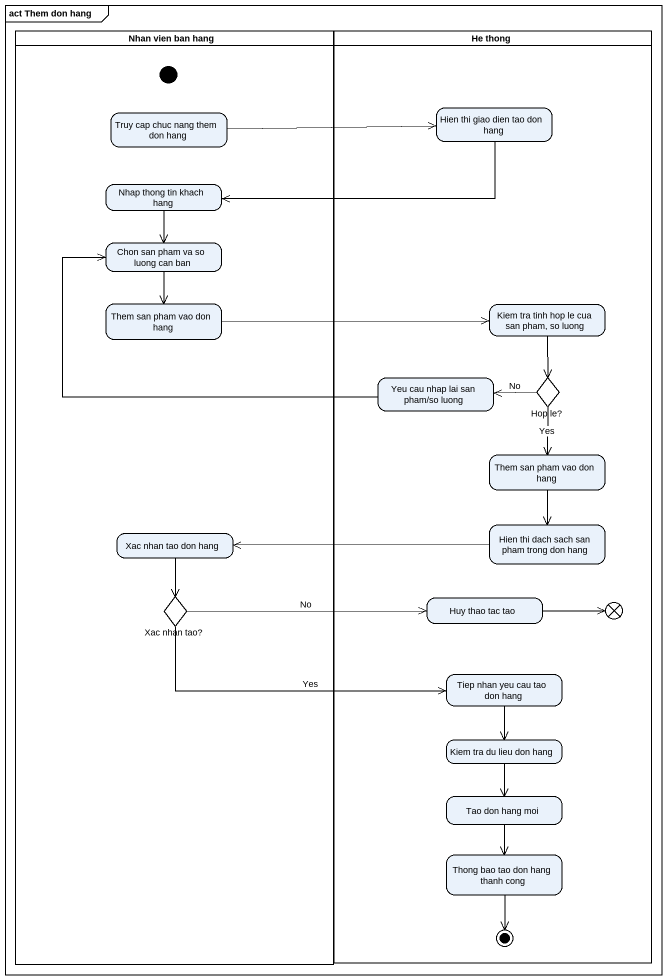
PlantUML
@startuml
mainframe act Them don hang
hide empty description
state "Nhan vien ban hang" as Nhan_vien_ban_hang <<partition>> {
  state initial1 <<start>>
  state "Truy cap chuc nang them don hang" as Truy_cap_chuc_nang_them_don
  state "Nhap thong tin khach hang" as Nhap_thong_tin_khach_hang
  state "Chon san pham va so luong can ban" as Chon_san_pham_va_so_luong
  state "Them san pham vao don hang" as Them_san_pham_vao_don_hang
  state "Xac nhan tao don hang" as Xac_nhan_tao_don_hang
  state "Xac nhan tao?" as Xac_nhan_tao <<choice>>
}
state "He thong" as He_thong <<partition>> {
  state "Hien thi giao dien tao don hang" as Hien_thi_giao_dien_tao_don
  state "Kiem tra tinh hop le cua san pham, so luong" as Kiem_tra_tinh_hop_le_cua
  state "Yeu cau nhap lai san pham/so luong" as Yeu_cau_nhap_lai_san_pham
  state "Hop le?" as Hop_le <<choice>>
  state "Them san pham vao don hang" as Them_san_pham_vao_don_hang_2
  state "Hien thi dach sach san pham trong don hang" as Hien_thi_dach_sach_san_pham
  state "Huy thao tac tao" as Huy_thao_tac_tao
  state flowfinal1 <<end>>
  state "Tiep nhan yeu cau tao don hang" as Tiep_nhan_yeu_cau_tao_don
  state "Kiem tra du lieu don hang" as Kiem_tra_du_lieu_don_hang
  state "Tao don hang moi" as Tao_don_hang_moi
  state "Thong bao tao don hang thanh cong" as Thong_bao_tao_don_hang
  Thong_bao_tao_don_hang --> [*]
}
Truy_cap_chuc_nang_them_don -right-> Hien_thi_giao_dien_tao_don
Hien_thi_giao_dien_tao_don -left-> Nhap_thong_tin_khach_hang
Nhap_thong_tin_khach_hang --> Chon_san_pham_va_so_luong
Chon_san_pham_va_so_luong --> Them_san_pham_vao_don_hang
Them_san_pham_vao_don_hang -right-> Kiem_tra_tinh_hop_le_cua
Kiem_tra_tinh_hop_le_cua --> Hop_le
Yeu_cau_nhap_lai_san_pham -left-> Chon_san_pham_va_so_luong
Hop_le -left-> Yeu_cau_nhap_lai_san_pham : No
Hop_le --> Them_san_pham_vao_don_hang_2 : Yes
Them_san_pham_vao_don_hang_2 --> Hien_thi_dach_sach_san_pham
Xac_nhan_tao_don_hang --> Xac_nhan_tao
Hien_thi_dach_sach_san_pham -left-> Xac_nhan_tao_don_hang
Xac_nhan_tao -right-> Huy_thao_tac_tao : No
Xac_nhan_tao -right-> Tiep_nhan_yeu_cau_tao_don : Yes
Huy_thao_tac_tao -right-> flowfinal1
Tiep_nhan_yeu_cau_tao_don --> Kiem_tra_du_lieu_don_hang
Kiem_tra_du_lieu_don_hang --> Tao_don_hang_moi
Tao_don_hang_moi --> Thong_bao_tao_don_hang
@enduml
